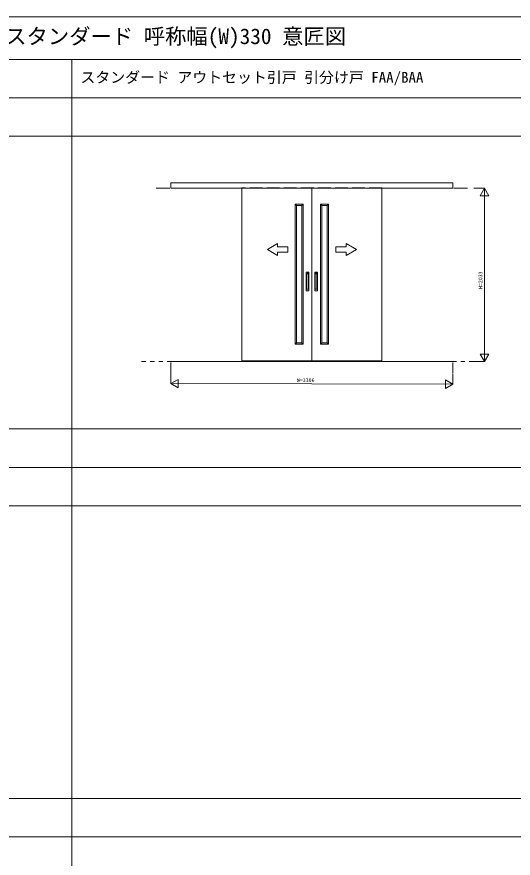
# Model space of a CAD drawing. Units: millimetres, scale not verified. Extents: x -14341 to 14341, y -10000 to 10000.
# Drawn here: x -3586 to 2235, y 130 to 10000 of the extents above; entities that cross this region are included whole.
import ezdxf
from ezdxf.enums import TextEntityAlignment as Align

# ---------------------------------------------------------------- set-up
doc = ezdxf.new("R2010")
doc.units = ezdxf.units.MM
doc.header["$LTSCALE"] = 50
for name, pattern in [('USER1', [13, 10, -1, 1, -1]), ('USER2', [15, 10, -1, 1, -1, 1, -1]), ('USER3', [4, 3, -1]), ('USER4', [2, 1, -1])]:
    doc.linetypes.add(name, pattern=pattern)
doc.layers.add('0-0_0', color=7, linetype='Continuous')
for name, color, linetype, lineweight in [('0-1_YKK_F1', 7, 'Continuous', 18), ('0-2_YKK_A1', 4, 'Continuous', 18), ('0-3_YKK_N1', 2, 'Continuous', 18)]:
    doc.layers.add(name, color=color, linetype=linetype, lineweight=lineweight)
doc.styles.add('ＭＳ ゴシック', font='')
doc.styles.get('ＭＳ ゴシック').set_extended_font_data('MS Gothic')

msp = doc.modelspace()

# ---------------------------------------------------------------- linework, layer by layer
at = {"layer": '0-1_YKK_F1'}
for p, q in [((-14340.51, 10000), (14340.51, 10000)), ((-14340.51, 9500), (14159.49, 9500)), ((-2940.51, -10000), (-2940.51, 9500)), ((-14340.51, 9050), (14159.49, 9050)), ((-14340.51, 8600), (14159.49, 8600)), ((-14340.51, 5165), (14159.49, 5165)), ((-14340.51, 4715), (14159.49, 4715)), ((-14340.51, 4265), (14159.49, 4265)), ((-14340.51, 830), (14159.49, 830)), ((-14340.51, 380), (14159.49, 380))]:
    msp.add_line(p, q, dxfattribs=at)
at = {"layer": '0-2_YKK_A1'}
for p, q in [((-1778.86, 7988.5), (-1778.86, 8053.5)), ((-1778.86, 7988.5), (-1778.86, 8053.5)), ((1527.14, 8053.5), (-1778.86, 8053.5)), ((1527.14, 7988.5), (1527.14, 8053.5)), ((1527.14, 7988.5), (1527.14, 8053.5)), ((-1791.95, 7988.5), (-1950.2, 7988.5)), ((-1791.95, 7988.5), (-1950.2, 7988.5)), ((-1778.86, 7988.5), (-90.86, 7988.5)), ((-1778.86, 7988.5), (-90.86, 7988.5)), ((-947.86, 7992.5), (-947.86, 5974.5)), ((-947.86, 5964.5), (-947.86, 7992.5)), ((-939.86, 7992.5), (-924.86, 7992.5)), ((1527.14, 7988.5), (-160.86, 7988.5)), ((1527.14, 7988.5), (-160.86, 7988.5)), ((-125.86, 5964.5), (-125.86, 7992.5)), ((688.14, 7992.5), (673.14, 7992.5)), ((696.14, 5964.5), (696.14, 7992.5)), ((1540.22, 7988.5), (1698.47, 7988.5)), ((1540.22, 7988.5), (1698.47, 7988.5)), ((-320.36, 7804), (-320.36, 6159)), ((-228.36, 7804), (-320.36, 7804)), ((-304.36, 7788), (-320.36, 7804)), ((-244.36, 7788), (-228.36, 7804)), ((-23.36, 7804), (68.64, 7804)), ((-7.36, 7788), (-23.36, 7804)), ((52.64, 7788), (68.64, 7804)), ((68.64, 7804), (68.64, 6159)), ((-304.36, 7788), (-304.36, 6175)), ((-244.36, 7788), (-304.36, 7788)), ((-7.36, 7788), (52.64, 7788)), ((52.64, 7788), (52.64, 6175)), ((-647.86, 7270.86), (-527.86, 7340.15)), ((-647.86, 7270.86), (-527.86, 7340.15)), ((-527.86, 7300.86), (-527.86, 7340.15)), ((-527.86, 7300.86), (-527.86, 7340.15)), ((396.14, 7270.86), (276.14, 7340.15)), ((276.14, 7300.86), (276.14, 7340.15)), ((396.14, 7270.86), (276.14, 7340.15)), ((276.14, 7300.86), (276.14, 7340.15)), ((-647.86, 7270.86), (-527.86, 7201.58)), ((-647.86, 7270.86), (-527.86, 7201.58)), ((-527.86, 7300.86), (-407.86, 7300.86)), ((-527.86, 7300.86), (-407.86, 7300.86)), ((-527.86, 7201.58), (-527.86, 7240.86)), ((-407.86, 7240.86), (-527.86, 7240.86)), ((-527.86, 7201.58), (-527.86, 7240.86)), ((-407.86, 7240.86), (-527.86, 7240.86)), ((-407.86, 7300.86), (-407.86, 7240.86)), ((-407.86, 7300.86), (-407.86, 7240.86)), ((156.14, 7300.86), (156.14, 7240.86)), ((276.14, 7300.86), (156.14, 7300.86)), ((156.14, 7300.86), (156.14, 7240.86)), ((276.14, 7300.86), (156.14, 7300.86)), ((156.14, 7240.86), (276.14, 7240.86)), ((156.14, 7240.86), (276.14, 7240.86)), ((396.14, 7270.86), (276.14, 7201.58)), ((396.14, 7270.86), (276.14, 7201.58)), ((276.14, 7201.58), (276.14, 7240.86)), ((276.14, 7201.58), (276.14, 7240.86)), ((-190.86, 7003.5), (-190.86, 6785.5)), ((-161.86, 7004.5), (-189.86, 7004.5)), ((-185.86, 6983.5), (-185.86, 6805.5)), ((-166.86, 6984.5), (-184.86, 6984.5)), ((-178.56, 6995.73), (-178.56, 6996.53)), ((-178.07, 6995.73), (-178.56, 6995.73)), ((-178.2, 6996.89), (-178.07, 6996.89)), ((-178.07, 6996.42), (-178.07, 6995.73)), ((-177.48, 6996.45), (-178.03, 6996.45)), ((-177.48, 6996.89), (-178.02, 6997.69)), ((-176.16, 6995.43), (-177.97, 6995.43)), ((-177.97, 6993.2), (-177.12, 6993.2)), ((-177.72, 6994.79), (-176.94, 6994.79)), ((-177.72, 6993.86), (-177.12, 6993.86)), ((-177.48, 6997.69), (-177.48, 6996.89)), ((-176.97, 6997.69), (-177.48, 6997.69)), ((-177.48, 6996.45), (-177.48, 6995.73)), ((-176.97, 6995.73), (-177.48, 6995.73)), ((-177.12, 6993.86), (-177.12, 6993.2)), ((-176.97, 6997.69), (-176.97, 6995.73)), ((-176.2, 6997.69), (-176.79, 6997.69)), ((-176.79, 6997.69), (-176.25, 6996.89)), ((-176.73, 6995.73), (-176.73, 6996.53)), ((-176.24, 6995.73), (-176.73, 6995.73)), ((-176.38, 6996.89), (-176.25, 6996.89)), ((-176.24, 6996.42), (-176.24, 6995.73)), ((-175.66, 6996.89), (-176.2, 6997.69)), ((-175.66, 6996.45), (-176.2, 6996.45)), ((-176.16, 6992.41), (-176.16, 6995.43)), ((-175.83, 6992.41), (-175.83, 6994.74)), ((-175.83, 6992.41), (-173.82, 6992.41)), ((-175.15, 6997.69), (-175.66, 6997.69)), ((-175.66, 6997.69), (-175.66, 6996.89)), ((-175.66, 6996.45), (-175.66, 6995.73)), ((-175.15, 6995.73), (-175.66, 6995.73)), ((-175.15, 6997.69), (-175.15, 6995.73)), ((-174.59, 6997.69), (-175.13, 6997.69)), ((-175.13, 6997.69), (-174.39, 6996.42)), ((-175.04, 6994.64), (-175.04, 6993.08)), ((-174.2, 6993.08), (-175.04, 6993.08)), ((-174.86, 6994.82), (-174.29, 6994.82)), ((-174.83, 6993.62), (-174.83, 6994.22)), ((-174.59, 6997.69), (-174.12, 6996.9)), ((-174.39, 6995.73), (-174.39, 6996.42)), ((-173.86, 6995.73), (-174.39, 6995.73)), ((-173.66, 6997.69), (-174.12, 6996.9)), ((-174.05, 6994.58), (-174.05, 6994.52)), ((-173.29, 6994.52), (-174.05, 6994.52)), ((-173.96, 6993.38), (-173.96, 6993.32)), ((-173.11, 6997.69), (-173.86, 6996.42)), ((-173.86, 6995.73), (-173.86, 6996.42)), ((-173.11, 6997.69), (-173.66, 6997.69)), ((-173.29, 6994.81), (-173.29, 6994.52)), ((-165.86, 6983.5), (-165.86, 6805.5)), ((-160.86, 7003.5), (-160.86, 6785.5)), ((-90.86, 7003.5), (-90.86, 6785.5)), ((-89.86, 7004.5), (-61.86, 7004.5)), ((-85.86, 6983.5), (-85.86, 6805.5)), ((-84.86, 6984.5), (-66.86, 6984.5)), ((-78.61, 6997.69), (-77.87, 6996.42)), ((-78.61, 6997.69), (-78.07, 6997.69)), ((-78.43, 6994.81), (-78.43, 6994.52)), ((-78.43, 6994.52), (-77.68, 6994.52)), ((-78.07, 6997.69), (-77.6, 6996.9)), ((-75.9, 6992.41), (-77.91, 6992.41)), ((-77.87, 6995.73), (-77.87, 6996.42)), ((-77.87, 6995.73), (-77.34, 6995.73)), ((-77.77, 6993.38), (-77.77, 6993.32)), ((-77.68, 6994.58), (-77.68, 6994.52)), ((-77.14, 6997.69), (-77.6, 6996.9)), ((-77.53, 6993.08), (-76.69, 6993.08)), ((-76.87, 6994.82), (-77.44, 6994.82)), ((-76.59, 6997.69), (-77.34, 6996.42)), ((-77.34, 6995.73), (-77.34, 6996.42)), ((-77.14, 6997.69), (-76.59, 6997.69)), ((-76.9, 6993.62), (-76.9, 6994.22)), ((-76.69, 6994.64), (-76.69, 6993.08)), ((-76.58, 6997.69), (-76.58, 6995.73)), ((-76.58, 6997.69), (-76.07, 6997.69)), ((-76.58, 6995.73), (-76.07, 6995.73)), ((-76.07, 6997.69), (-76.07, 6996.89)), ((-76.07, 6996.89), (-75.53, 6997.69)), ((-76.07, 6996.45), (-75.52, 6996.45)), ((-76.07, 6996.45), (-76.07, 6995.73)), ((-75.9, 6992.41), (-75.9, 6994.74)), ((-75.57, 6992.41), (-75.57, 6995.43)), ((-75.57, 6995.43), (-73.75, 6995.43)), ((-75.53, 6997.69), (-74.93, 6997.69)), ((-74.93, 6997.69), (-75.48, 6996.89)), ((-75.35, 6996.89), (-75.48, 6996.89)), ((-75.48, 6996.42), (-75.48, 6995.73)), ((-75.48, 6995.73), (-74.99, 6995.73)), ((-74.99, 6995.73), (-74.99, 6996.53)), ((-74.01, 6994.79), (-74.79, 6994.79)), ((-74.76, 6997.69), (-74.25, 6997.69)), ((-74.76, 6997.69), (-74.76, 6995.73)), ((-74.76, 6995.73), (-74.25, 6995.73)), ((-74.6, 6993.86), (-74.6, 6993.2)), ((-74.01, 6993.86), (-74.6, 6993.86)), ((-73.75, 6993.2), (-74.6, 6993.2)), ((-74.25, 6996.89), (-73.7, 6997.69)), ((-74.25, 6997.69), (-74.25, 6996.89)), ((-74.25, 6996.45), (-73.7, 6996.45)), ((-74.25, 6996.45), (-74.25, 6995.73)), ((-73.52, 6996.89), (-73.66, 6996.89)), ((-73.66, 6996.42), (-73.66, 6995.73)), ((-73.66, 6995.73), (-73.17, 6995.73)), ((-73.17, 6995.73), (-73.17, 6996.53)), ((-65.86, 6983.5), (-65.86, 6805.5)), ((-60.86, 7003.5), (-60.86, 6785.5)), ((-161.86, 6784.5), (-189.86, 6784.5)), ((-166.86, 6804.5), (-184.86, 6804.5)), ((-89.86, 6784.5), (-61.86, 6784.5)), ((-84.86, 6804.5), (-66.86, 6804.5)), ((-304.36, 6175), (-320.36, 6159)), ((-244.36, 6175), (-228.36, 6159)), ((-7.36, 6175), (-23.36, 6159)), ((52.64, 6175), (68.64, 6159)), ((-125.86, 5955.5), (-1781.36, 5955.5)), ((-125.86, 5955.5), (-1781.36, 5955.5)), ((-1778.86, 5944.92), (-1778.86, 5821.67)), ((-1778.86, 5944.92), (-1778.86, 5821.67)), ((-140.86, 5964.5), (-947.86, 5964.5)), ((-947.86, 5964.5), (-140.86, 5964.5)), ((-140.86, 5964.5), (-126.16, 5964.5)), ((-125.86, 5964.5), (-140.86, 5964.5)), ((-125.86, 5964.5), (-110.86, 5964.5)), ((-125.86, 5955.5), (1529.64, 5955.5)), ((-125.86, 5955.5), (1529.64, 5955.5)), ((-110.86, 5964.5), (-125.56, 5964.5)), ((-110.86, 5964.5), (696.14, 5964.5)), ((696.14, 5964.5), (-110.86, 5964.5)), ((1527.14, 5944.92), (1527.14, 5821.67)), ((1527.14, 5944.92), (1527.14, 5821.67))]:
    msp.add_line(p, q, dxfattribs=at)
at = {"layer": '0-2_YKK_A1', "linetype": 'USER3'}
msp.add_line((696.14, 7992.5), (-947.86, 7992.5), dxfattribs=at)
at = {"layer": '0-2_YKK_A1', "linetype": 'USER4'}
for p, q in [((-178.61, 6992.3), (-178.61, 6997.8)), ((-178.61, 6997.8), (-173.11, 6997.8)), ((-173.11, 6992.3), (-178.61, 6992.3)), ((-173.11, 6997.8), (-173.11, 6992.3)), ((-78.61, 6997.8), (-78.61, 6992.3)), ((-73.11, 6997.8), (-78.61, 6997.8)), ((-78.61, 6992.3), (-73.11, 6992.3)), ((-73.11, 6992.3), (-73.11, 6997.8))]:
    msp.add_line(p, q, dxfattribs=at)
at = {"layer": '0-2_YKK_A1', "linetype": 'USER1'}
msp.add_line((-61.18, 6894.5), (-60.86, 6894.5), dxfattribs=at)
at = {"layer": '0-2_YKK_A1', "linetype": 'USER2'}
for p, q in [((178.29, 5955.5), (-2122.42, 5955.5)), ((178.29, 5955.5), (-2122.42, 5955.5)), ((-430.02, 5955.5), (1870.69, 5955.5)), ((-430.02, 5955.5), (1870.69, 5955.5))]:
    msp.add_line(p, q, dxfattribs=at)
at = {"layer": '0-2_YKK_A1'}
for points in [[(-320.36, 6159), (-228.36, 6159), (-228.36, 7804)], [(68.64, 6159), (-23.36, 6159), (-23.36, 7804)], [(-304.36, 6175), (-244.36, 6175), (-244.36, 7788)], [(52.64, 6175), (-7.36, 6175), (-7.36, 7788)], [(-178.02, 6997.69), (-178.62, 6997.69), (-178.07, 6996.89)], [(-176.16, 6992.41), (-176.94, 6992.41), (-176.94, 6994.79)], [(-75.57, 6992.41), (-74.79, 6992.41), (-74.79, 6994.79)], [(-73.7, 6997.69), (-73.11, 6997.69), (-73.66, 6996.89)]]:
    msp.add_lwpolyline(points, dxfattribs=at)
for centre, radius, start, end in [((-189.86, 7003.5), 1, 90, 180), ((-184.86, 6983.5), 1, 90, 180), ((-173.84, 6994.31), 4.83, 173.75987, 186.24013), ((-177.97, 6994.76), 0.664, 90, 173.75987), ((-177.97, 6993.86), 0.664, 186.24013, 270), ((-178.2, 6996.53), 0.353, 90, 180), ((-178.03, 6996.42), 0.039, 90, 180), ((-173.84, 6994.31), 4.1, 175.99937, 183.55551), ((-177.72, 6994.58), 0.211, 90, 175.99937), ((-177.72, 6994.07), 0.211, 183.55551, 270), ((-176.38, 6996.53), 0.353, 90, 180), ((-176.2, 6996.42), 0.039, 90, 180), ((-175.13, 6994.74), 0.694, 103.82716, 180), ((-174.56, 6992.41), 3.09, 74.53399, 103.82716), ((-174.86, 6994.64), 0.181, 90, 180), ((-174.35, 6990.38), 3.88, 82.39589, 97.15267), ((-174.5, 6991.81), 1.84, 79.12428, 100.38886), ((-174.29, 6994.58), 0.241, 0, 90), ((-174.2, 6993.32), 0.241, 270, 0), ((-174.2, 6993.38), 0.241, 0, 79.12428), ((-173.92, 6993.56), 0.664, 26.61346, 82.39589), ((-173.82, 6992.89), 0.483, 270, 324.31467), ((-173.9, 6994.81), 0.603, 0, 74.53399), ((-174.41, 6993.32), 1.21, 324.31467, 26.61346), ((-166.86, 6983.5), 1, 0, 90), ((-161.86, 7003.5), 1, 0, 90), ((-89.86, 7003.5), 1, 90, 180), ((-84.86, 6983.5), 1, 90, 180), ((-77.32, 6993.32), 1.21, 153.38654, 215.68533), ((-77.83, 6994.81), 0.603, 105.46601, 180), ((-77.8, 6993.56), 0.664, 97.60411, 153.38654), ((-77.91, 6992.89), 0.483, 215.68533, 270), ((-77.17, 6992.41), 3.09, 76.17284, 105.46601), ((-77.38, 6990.38), 3.88, 82.84733, 97.60411), ((-77.53, 6993.38), 0.241, 100.87572, 180), ((-77.53, 6993.32), 0.241, 180, 270), ((-77.44, 6994.58), 0.241, 90, 180), ((-77.23, 6991.81), 1.84, 79.61114, 100.87572), ((-76.87, 6994.64), 0.181, 0, 90), ((-76.59, 6994.74), 0.694, 0, 76.17284), ((-75.52, 6996.42), 0.039, 0, 90), ((-75.35, 6996.53), 0.353, 0, 90), ((-74.01, 6994.58), 0.211, 4.00063, 90), ((-74.01, 6994.07), 0.211, 270, 356.44449), ((-77.89, 6994.31), 4.1, 356.44449, 4.00063), ((-73.75, 6994.76), 0.664, 6.24013, 90), ((-73.75, 6993.86), 0.664, 270, 353.75987), ((-73.7, 6996.42), 0.039, 0, 90), ((-73.52, 6996.53), 0.353, 0, 90), ((-77.89, 6994.31), 4.83, 353.75987, 6.24013), ((-66.86, 6983.5), 1, 0, 90), ((-61.86, 7003.5), 1, 0, 90), ((-189.86, 6785.5), 1, 180, 270), ((-184.86, 6805.5), 1, 180, 270), ((-166.86, 6805.5), 1, 270, 0), ((-161.86, 6785.5), 1, 270, 0), ((-89.86, 6785.5), 1, 180, 270), ((-84.86, 6805.5), 1, 180, 270), ((-66.86, 6805.5), 1, 270, 0), ((-61.86, 6785.5), 1, 270, 0)]:
    msp.add_arc(centre, radius, start, end, dxfattribs=at)
at = {"layer": '0-3_YKK_N1'}
for p, q in [((1773.47, 7988.5), (1898.47, 7988.5)), ((1848.47, 7901.9), (1948.47, 7901.9)), ((1898.47, 7988.5), (1898.47, 5955.5)), ((1848.47, 6042.1), (1948.47, 6042.1)), ((1773.47, 5955.5), (1898.47, 5955.5)), ((-1778.86, 5696.67), (-1692.26, 5746.67)), ((-1692.26, 5746.67), (-1692.26, 5646.67)), ((1440.53, 5740.67), (1527.14, 5690.67)), ((1527.14, 5815.67), (1527.14, 5690.67)), ((-1778.86, 5696.67), (-1692.26, 5646.67))]:
    msp.add_line(p, q, dxfattribs=at)
for points in [[(1848.47, 7901.9), (1898.47, 7988.5), (1948.47, 7901.9)], [(1848.47, 6042.1), (1898.47, 5955.5), (1948.47, 6042.1)], [(-1778.86, 5821.67), (-1778.86, 5696.67), (1527.14, 5690.67)], [(1440.53, 5740.67), (1440.53, 5640.67), (1527.14, 5690.67)]]:
    msp.add_lwpolyline(points, dxfattribs=at)

# ---------------------------------------------------------------- texts
at = {"layer": '0-0_0', "style": 'ＭＳ ゴシック'}
for s, height, p in [('BWECW01  木質インテリア建材 Smayell(スマエル) 室内引戸 アウトセット引戸 引分け戸 スタンダード 呼称幅(W)330 意匠図', 183.3, (-13840.51, 9625)), ('スタンダード アウトセット引戸 引分け戸 FAA/BAA', 128.3, (-2840.51, 9187.5))]:
    msp.add_text(s, height=height, dxfattribs=at).set_placement(p, align=Align.BOTTOM_LEFT)
at = {"layer": '0-3_YKK_N1', "color": 7, "style": 'ＭＳ ゴシック'}
msp.add_text('H=2033', height=43.99, rotation=90, dxfattribs=at).set_placement((1886.47, 6807), align=Align.BOTTOM_LEFT)
msp.add_text('W=3306', height=43.99, dxfattribs=at).set_placement((-300.86, 5702.67), align=Align.BOTTOM_LEFT)

doc.saveas('drawing.dxf')
